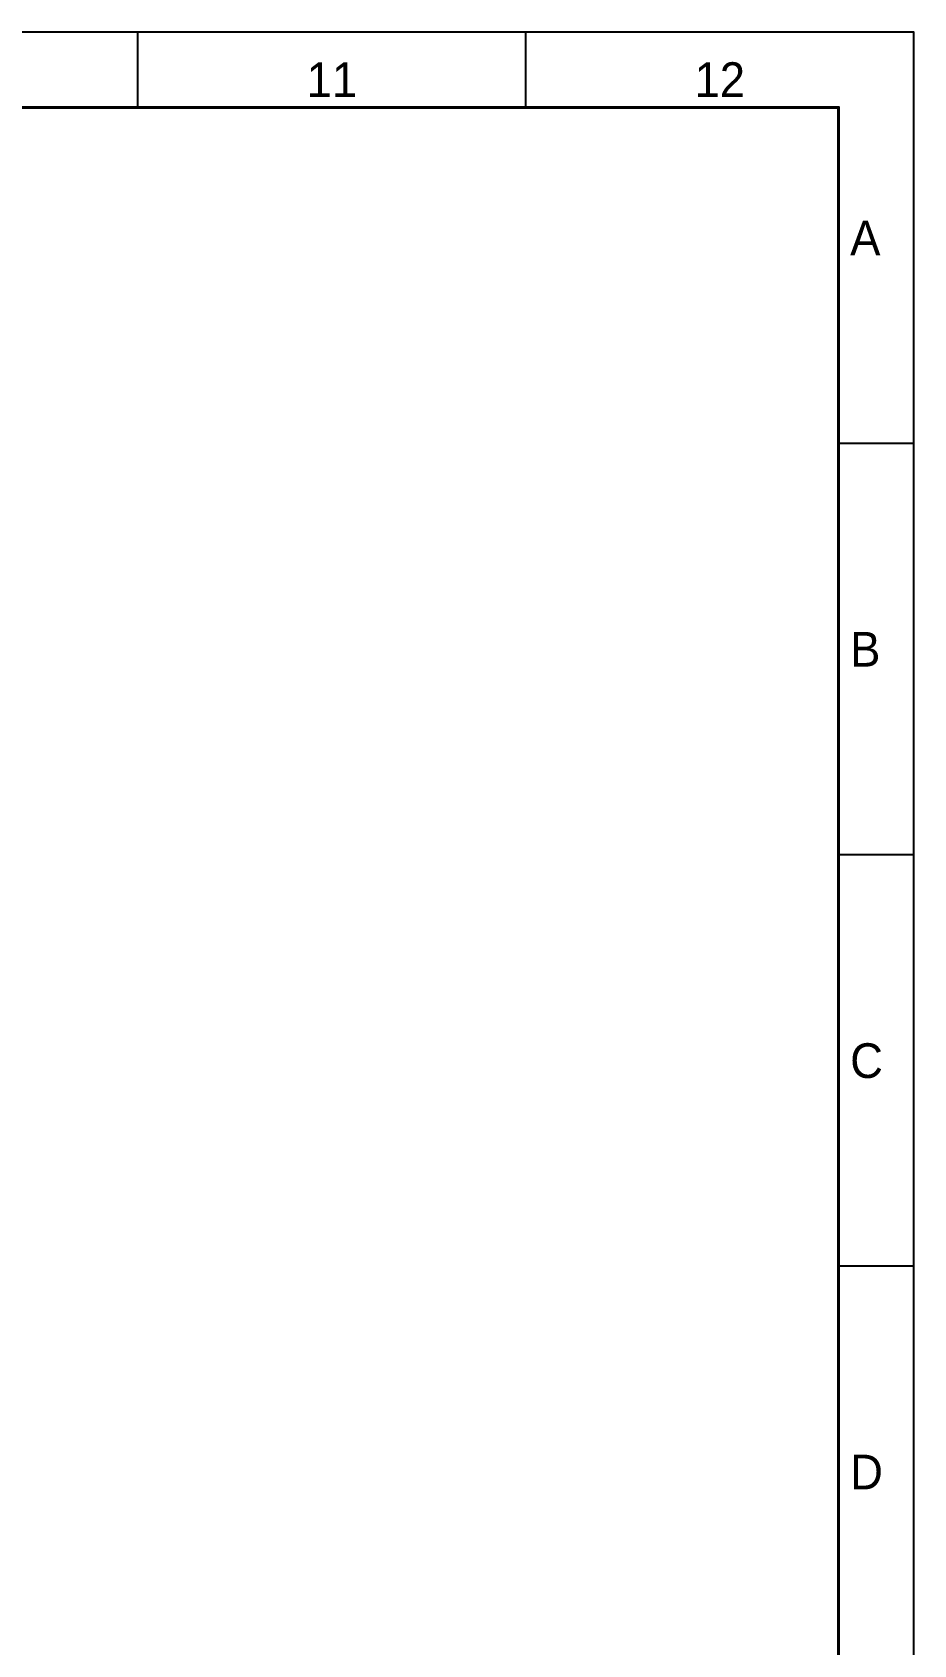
# Model space of a CAD drawing. Header units: millimetres. Extents: x 0 to 49006, y -7876 to 6995.
# Drawn here: x 35107 to 36938, y 3461 to 6811 of the extents above; entities that cross this region are included whole.
import ezdxf
from ezdxf.enums import TextEntityAlignment as Align

# ---------------------------------------------------------------- set-up
doc = ezdxf.new("R2010")
doc.units = ezdxf.units.MM
doc.header["$LTSCALE"] = 3.2
doc.layers.add('99_図枠', color=7, linetype='Continuous', lineweight=40)
doc.styles.add('表題用', font='MS PGothic.ttf')

msp = doc.modelspace()

# ---------------------------------------------------------------- linework, layer by layer
at = {"layer": '99_図枠', "lineweight": 25}
for p, q in [((35326.566, 6655.005), (35326.566, 6811.021)), ((36132.207, 6655.005), (36132.207, 6811.021)), ((36937.848, 5956.466), (36781.832, 5956.466)), ((36937.848, 5101.911), (36781.832, 5101.911)), ((36937.848, 4247.357), (36781.832, 4247.357))]:
    msp.add_line(p, q, dxfattribs=at)
at = {"layer": '99_図枠'}
msp.add_lwpolyline([(27737.725, 130.599), (36781.832, 130.599), (36781.832, 6655.005), (27737.725, 6655.005)], close=True, dxfattribs=at)
at = {"layer": 'Defpoints'}
msp.add_lwpolyline([(27270.159, -24.719), (36937.848, -24.719), (36937.848, 6811.021), (27270.159, 6811.021)], close=True, dxfattribs=at)

# ---------------------------------------------------------------- texts
at = {"layer": '99_図枠', "lineweight": 13, "style": '表題用'}
for s, p in [('11', (35729.387, 6655.005)), ('12', (36535.028, 6655.005))]:
    msp.add_text(s, height=72.0072, dxfattribs=at).set_placement(p, align=Align.BOTTOM_CENTER)
for s, p in [('A', (36805.835, 6383.743)), ('B', (36805.835, 5529.189)), ('C', (36805.835, 4674.634)), ('D', (36805.835, 3820.079))]:
    msp.add_text(s, height=72.007, dxfattribs=at).set_placement(p, align=Align.MIDDLE_LEFT)

doc.saveas('drawing.dxf')
